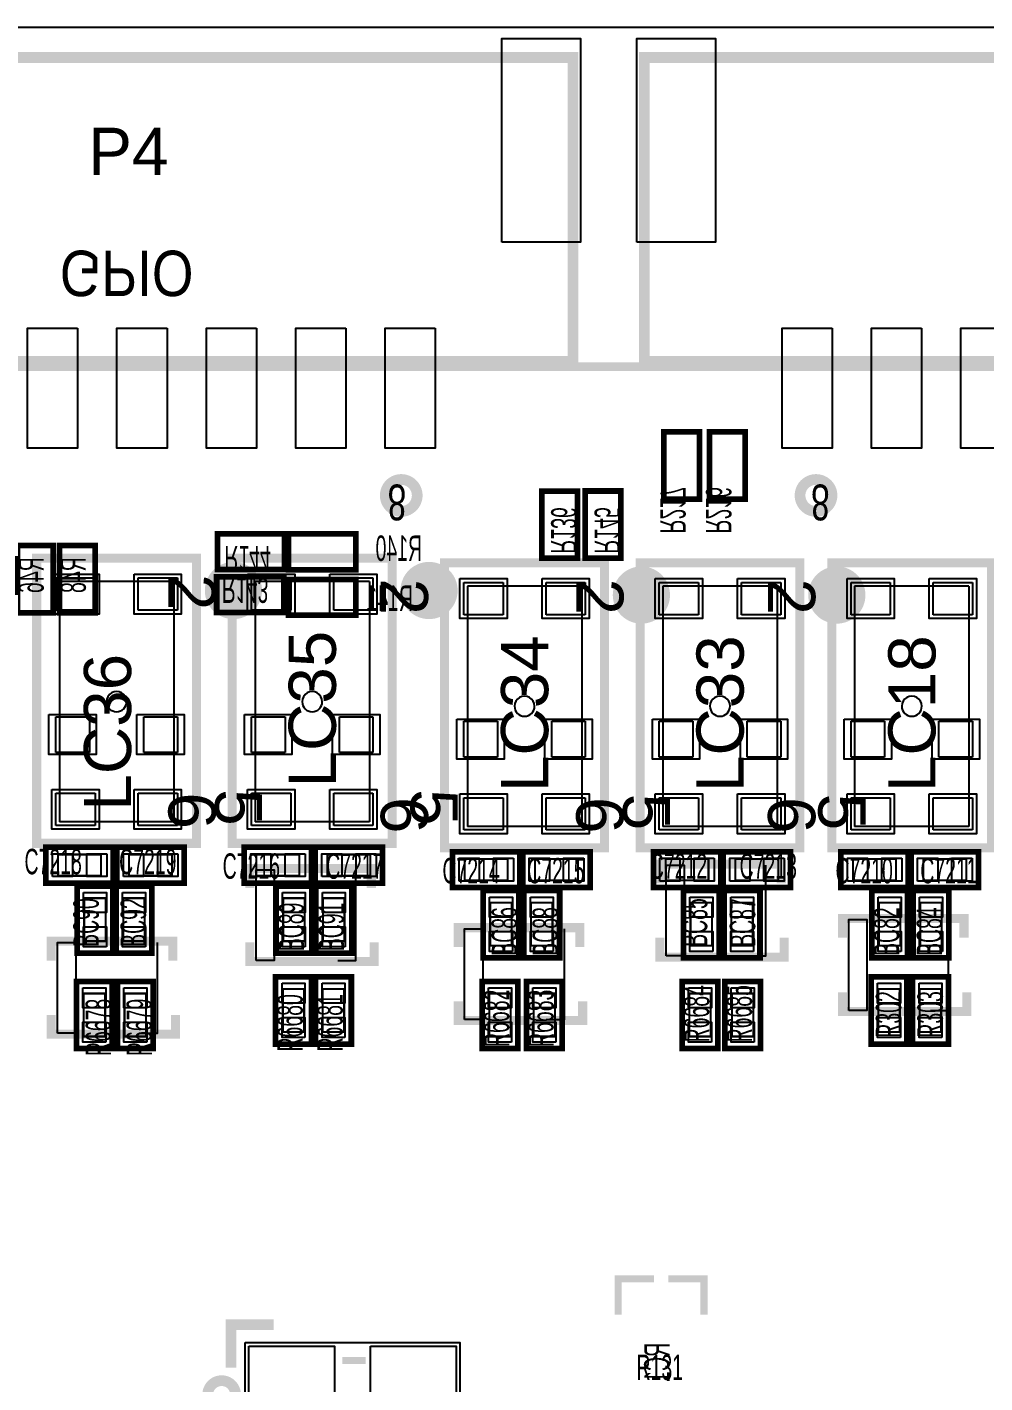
# Model space of a CAD drawing. Extents: x -3.1 to 73.5, y -0.1 to 42.
# Drawn here: x 29.83 to 43.22, y 23.04 to 42 of the extents above; entities that cross this region are included whole.
import ezdxf

# ---------------------------------------------------------------- set-up
doc = ezdxf.new("R2010")
doc.units = 0
for name, color, linetype in [('BG_OUTLINE', 7, 'CONTINUOUS'), ('PG_ASSEMBLY_TOP', 111, 'CONTINUOUS'), ('PG_SILKSCREEN_BOTTOM', 140, 'CONTINUOUS'), ('PG_SILKSCREEN_TOP', 254, 'CONTINUOUS'), ('PIN_TOP', 141, 'CONTINUOUS'), ('RD_SILKSCREEN_BOTTOM', 80, 'CONTINUOUS'), ('RD_SILKSCREEN_TOP', 230, 'CONTINUOUS')]:
    doc.layers.add(name, color=color, linetype=linetype)

msp = doc.modelspace()

# ---------------------------------------------------------------- linework, layer by layer
at = {"layer": 'BG_OUTLINE'}
msp.add_lwpolyline([(8.1534, 41.9989), (65.78854, 41.9989, -0.414214), (73.40854, 34.3789), (73.40854, 7.62, -0.414214), (65.78854, 0), (7.62, 0, -0.414214), (0, 7.62), (0, 34.3789, -0.414214), (7.62, 41.9989), (8.1534, 41.9989)], format="xyb", dxfattribs=at)
msp.add_lwpolyline([(8.1534, 41.9989), (65.78854, 41.9989, -0.414214), (73.40854, 34.3789), (73.40854, 7.62, -0.414214), (65.78854, 0), (7.62, 0, -0.414214), (0, 7.62), (0, 34.3789, -0.414214), (7.62, 41.9989)], format="xyb", close=True, dxfattribs=at)
msp.add_lwpolyline([(8.1534, 41.9989), (65.78854, 41.9989, -0.414214), (73.40854, 34.3789), (73.40854, 7.62, -0.414214), (65.78854, 0), (7.62, 0, -0.414214), (0, 7.62), (0, 34.3789, -0.414214), (7.62, 41.9989)], format="xyb", close=True, dxfattribs=at)
msp.add_lwpolyline([(8.1534, 41.9989), (65.78854, 41.9989, -0.414214), (73.40854, 34.3789), (73.40854, 7.62, -0.414214), (65.78854, 0), (7.62, 0, -0.414214), (0, 7.62), (0, 34.3789, -0.414214), (7.62, 41.9989)], format="xyb", close=True, dxfattribs=at)
at = {"layer": 'PG_ASSEMBLY_TOP'}
for points in [[(30.226991, 33.845246), (30.226991, 34.295334)], [(30.226991, 34.295334), (30.776901, 34.295334)], [(31.877, 34.245347), (30.277105, 34.245347)], [(30.277105, 34.245347), (30.277105, 30.88513)], [(30.776901, 34.295334), (30.776901, 33.845246)], [(31.377103, 33.845246), (31.377103, 34.295334)], [(31.377103, 34.295334), (31.927013, 34.295334)], [(31.877, 34.245347), (31.877, 30.88513)], [(31.927013, 34.295334), (31.927013, 33.845246)], [(32.962571, 33.845246), (32.962571, 34.295334)], [(32.962571, 34.295334), (33.512481, 34.295334)], [(34.61258, 34.245347), (33.012685, 34.245347)], [(33.012685, 34.245347), (33.012685, 30.88513)], [(33.512481, 34.295334), (33.512481, 33.845246)], [(34.112683, 33.845246), (34.112683, 34.295334)], [(34.112683, 34.295334), (34.662593, 34.295334)], [(34.61258, 34.245347), (34.61258, 30.88513)], [(34.662593, 34.295334), (34.662593, 33.845246)], [(35.931831, 33.781746), (35.931831, 34.231834)], [(35.931831, 34.231834), (36.481741, 34.231834)], [(37.58184, 34.181847), (35.981945, 34.181847)], [(35.981945, 34.181847), (35.981945, 30.82163)], [(36.481741, 34.231834), (36.481741, 33.781746)], [(37.081943, 33.781746), (37.081943, 34.231834)], [(37.081943, 34.231834), (37.631853, 34.231834)], [(37.58184, 34.181847), (37.58184, 30.82163)], [(37.631853, 34.231834), (37.631853, 33.781746)], [(38.664871, 33.781746), (38.664871, 34.231834)], [(38.664871, 34.231834), (39.214781, 34.231834)], [(40.31488, 34.181847), (38.714985, 34.181847)], [(38.714985, 34.181847), (38.714985, 30.82163)], [(39.214781, 34.231834), (39.214781, 33.781746)], [(39.814983, 33.781746), (39.814983, 34.231834)], [(39.814983, 34.231834), (40.364893, 34.231834)], [(40.31488, 34.181847), (40.31488, 30.82163)], [(40.364893, 34.231834), (40.364893, 33.781746)], [(41.347111, 33.781746), (41.347111, 34.231834)], [(41.347111, 34.231834), (41.897021, 34.231834)], [(42.99712, 34.181847), (41.397225, 34.181847)], [(41.397225, 34.181847), (41.397225, 30.82163)], [(41.897021, 34.231834), (41.897021, 33.781746)], [(42.497223, 33.781746), (42.497223, 34.231834)], [(42.497223, 34.231834), (43.047133, 34.231834)], [(42.99712, 34.181847), (42.99712, 30.82163)], [(43.047133, 34.231834), (43.047133, 33.781746)], [(30.776901, 33.845246), (30.226991, 33.845246)], [(31.927013, 33.845246), (31.377103, 33.845246)], [(33.512481, 33.845246), (32.962571, 33.845246)], [(34.662593, 33.845246), (34.112683, 33.845246)], [(36.481741, 33.781746), (35.931831, 33.781746)], [(37.631853, 33.781746), (37.081943, 33.781746)], [(39.214781, 33.781746), (38.664871, 33.781746)], [(40.364893, 33.781746), (39.814983, 33.781746)], [(41.897021, 33.781746), (41.347111, 33.781746)], [(43.047133, 33.781746), (42.497223, 33.781746)], [(30.226991, 31.855131), (30.226991, 32.355231)], [(30.226991, 32.355231), (30.696891, 32.355231)], [(30.696891, 32.355231), (30.696891, 31.855131)], [(31.456909, 31.855131), (31.456909, 32.355231)], [(31.456909, 32.355231), (31.927013, 32.355231)], [(31.927013, 32.355231), (31.927013, 31.855131)], [(32.962571, 31.855131), (32.962571, 32.355231)], [(32.962571, 32.355231), (33.432471, 32.355231)], [(33.432471, 32.355231), (33.432471, 31.855131)], [(34.192489, 31.855131), (34.192489, 32.355231)], [(34.192489, 32.355231), (34.662593, 32.355231)], [(34.662593, 32.355231), (34.662593, 31.855131)], [(35.931831, 31.791631), (35.931831, 32.291731)], [(35.931831, 32.291731), (36.401731, 32.291731)], [(36.401731, 32.291731), (36.401731, 31.791631)], [(37.161749, 31.791631), (37.161749, 32.291731)], [(37.161749, 32.291731), (37.631853, 32.291731)], [(37.631853, 32.291731), (37.631853, 31.791631)], [(38.664871, 31.791631), (38.664871, 32.291731)], [(38.664871, 32.291731), (39.134771, 32.291731)], [(39.134771, 32.291731), (39.134771, 31.791631)], [(39.894789, 31.791631), (39.894789, 32.291731)], [(39.894789, 32.291731), (40.364893, 32.291731)], [(40.364893, 32.291731), (40.364893, 31.791631)], [(41.347111, 31.791631), (41.347111, 32.291731)], [(41.347111, 32.291731), (41.817011, 32.291731)], [(41.817011, 32.291731), (41.817011, 31.791631)], [(42.577029, 31.791631), (42.577029, 32.291731)], [(42.577029, 32.291731), (43.047133, 32.291731)], [(43.047133, 32.291731), (43.047133, 31.791631)], [(30.696891, 31.855131), (30.226991, 31.855131)], [(31.927013, 31.855131), (31.456909, 31.855131)], [(33.432471, 31.855131), (32.962571, 31.855131)], [(34.662593, 31.855131), (34.192489, 31.855131)], [(36.401731, 31.791631), (35.931831, 31.791631)], [(37.631853, 31.791631), (37.161749, 31.791631)], [(39.134771, 31.791631), (38.664871, 31.791631)], [(40.364893, 31.791631), (39.894789, 31.791631)], [(41.817011, 31.791631), (41.347111, 31.791631)], [(43.047133, 31.791631), (42.577029, 31.791631)], [(30.226991, 30.835143), (30.226991, 31.285129)], [(30.226991, 31.285129), (30.776901, 31.285129)], [(30.776901, 31.285129), (30.776901, 30.835143)], [(31.377103, 30.835143), (31.377103, 31.285129)], [(31.377103, 31.285129), (31.927013, 31.285129)], [(31.927013, 31.285129), (31.927013, 30.835143)], [(32.962571, 30.835143), (32.962571, 31.285129)], [(32.962571, 31.285129), (33.512481, 31.285129)], [(33.512481, 31.285129), (33.512481, 30.835143)], [(34.112683, 30.835143), (34.112683, 31.285129)], [(34.112683, 31.285129), (34.662593, 31.285129)], [(34.662593, 31.285129), (34.662593, 30.835143)], [(35.931831, 30.771643), (35.931831, 31.221629)], [(35.931831, 31.221629), (36.481741, 31.221629)], [(36.481741, 31.221629), (36.481741, 30.771643)], [(37.081943, 30.771643), (37.081943, 31.221629)], [(37.081943, 31.221629), (37.631853, 31.221629)], [(37.631853, 31.221629), (37.631853, 30.771643)], [(38.664871, 30.771643), (38.664871, 31.221629)], [(38.664871, 31.221629), (39.214781, 31.221629)], [(39.214781, 31.221629), (39.214781, 30.771643)], [(39.814983, 30.771643), (39.814983, 31.221629)], [(39.814983, 31.221629), (40.364893, 31.221629)], [(40.364893, 31.221629), (40.364893, 30.771643)], [(41.347111, 30.771643), (41.347111, 31.221629)], [(41.347111, 31.221629), (41.897021, 31.221629)], [(41.897021, 31.221629), (41.897021, 30.771643)], [(42.497223, 30.771643), (42.497223, 31.221629)], [(42.497223, 31.221629), (43.047133, 31.221629)], [(43.047133, 31.221629), (43.047133, 30.771643)], [(30.776901, 30.835143), (30.226991, 30.835143)], [(31.877, 30.88513), (30.277105, 30.88513)], [(31.927013, 30.835143), (31.377103, 30.835143)], [(33.512481, 30.835143), (32.962571, 30.835143)], [(34.61258, 30.88513), (33.012685, 30.88513)], [(34.662593, 30.835143), (34.112683, 30.835143)], [(36.481741, 30.771643), (35.931831, 30.771643)], [(37.58184, 30.82163), (35.981945, 30.82163)], [(37.631853, 30.771643), (37.081943, 30.771643)], [(39.214781, 30.771643), (38.664871, 30.771643)], [(40.31488, 30.82163), (38.714985, 30.82163)], [(40.364893, 30.771643), (39.814983, 30.771643)], [(41.897021, 30.771643), (41.347111, 30.771643)], [(42.99712, 30.82163), (41.397225, 30.82163)], [(43.047133, 30.771643), (42.497223, 30.771643)]]:
    msp.add_lwpolyline(points, dxfattribs=at)
for points in [[(31.217565, 32.565213, 1.000039), (30.936438, 32.565213, 0.999961), (31.217565, 32.565213)], [(33.953145, 32.565213, 1.000039), (33.672018, 32.565213, 0.999961), (33.953145, 32.565213)], [(36.922405, 32.501713, 1.000039), (36.641278, 32.501713, 0.999961), (36.922405, 32.501713)], [(39.655445, 32.501713, 1.000039), (39.374318, 32.501713, 0.999961), (39.655445, 32.501713)], [(42.337685, 32.501713, 1.000039), (42.056558, 32.501713, 0.999961), (42.337685, 32.501713)]]:
    msp.add_lwpolyline(points, format="xyb", dxfattribs=at)
at = {"layer": 'PG_ASSEMBLY_TOP', "const_width": 0.029997}
for points in [[(30.858739, 30.429352), (30.258741, 30.429352), (30.258741, 30.129328), (30.858739, 30.129328), (30.858739, 30.429352)], [(31.251881, 30.129328), (31.851879, 30.129328), (31.851879, 30.429352), (31.251881, 30.429352), (31.251881, 30.129328)], [(33.632419, 30.429352), (33.032421, 30.429352), (33.032421, 30.129328), (33.632419, 30.129328), (33.632419, 30.429352)], [(34.025561, 30.129328), (34.625559, 30.129328), (34.625559, 30.429352), (34.025561, 30.429352), (34.025561, 30.129328)], [(36.545799, 30.365852), (35.945801, 30.365852), (35.945801, 30.065828), (36.545799, 30.065828), (36.545799, 30.365852)], [(36.928781, 30.065828), (37.528779, 30.065828), (37.528779, 30.365852), (36.928781, 30.365852), (36.928781, 30.065828)], [(39.355039, 30.365852), (38.755041, 30.365852), (38.755041, 30.065828), (39.355039, 30.065828), (39.355039, 30.365852)], [(39.730401, 30.065828), (40.330399, 30.065828), (40.330399, 30.365852), (39.730401, 30.365852), (39.730401, 30.065828)], [(41.976319, 30.365852), (41.376321, 30.365852), (41.376321, 30.065828), (41.976319, 30.065828), (41.976319, 30.365852)], [(42.359301, 30.065828), (42.959299, 30.065828), (42.959299, 30.365852), (42.359301, 30.365852), (42.359301, 30.065828)], [(30.924652, 29.217341), (30.924652, 29.817339), (30.624628, 29.817339), (30.624628, 29.217341), (30.924652, 29.217341)], [(31.470752, 29.217341), (31.470752, 29.817339), (31.170728, 29.817339), (31.170728, 29.217341), (31.470752, 29.217341)], [(33.705952, 29.217341), (33.705952, 29.817339), (33.405928, 29.817339), (33.405928, 29.217341), (33.705952, 29.217341)], [(34.264752, 29.217341), (34.264752, 29.817339), (33.964728, 29.817339), (33.964728, 29.217341), (34.264752, 29.217341)], [(36.601552, 29.153841), (36.601552, 29.753839), (36.301528, 29.753839), (36.301528, 29.153841), (36.601552, 29.153841)], [(37.173052, 29.153841), (37.173052, 29.753839), (36.873028, 29.753839), (36.873028, 29.153841), (37.173052, 29.153841)], [(39.403172, 29.153841), (39.403172, 29.753839), (39.103148, 29.753839), (39.103148, 29.153841), (39.403172, 29.153841)], [(39.974672, 29.153841), (39.974672, 29.753839), (39.674648, 29.753839), (39.674648, 29.153841), (39.974672, 29.153841)], [(42.037152, 29.153841), (42.037152, 29.753839), (41.737128, 29.753839), (41.737128, 29.153841), (42.037152, 29.153841)], [(42.616272, 29.153841), (42.616272, 29.753839), (42.316248, 29.753839), (42.316248, 29.153841), (42.616272, 29.153841)], [(30.617008, 28.483839), (30.617008, 27.883841), (30.917032, 27.883841), (30.917032, 28.483839), (30.617008, 28.483839)], [(31.188508, 28.483839), (31.188508, 27.883841), (31.488532, 27.883841), (31.488532, 28.483839), (31.188508, 28.483839)], [(33.400848, 28.547339), (33.400848, 27.947341), (33.700872, 27.947341), (33.700872, 28.547339), (33.400848, 28.547339)], [(33.959648, 28.547339), (33.959648, 27.947341), (34.259672, 27.947341), (34.259672, 28.547339), (33.959648, 28.547339)], [(36.288828, 28.483839), (36.288828, 27.883841), (36.588852, 27.883841), (36.588852, 28.483839), (36.288828, 28.483839)], [(36.908588, 28.483839), (36.908588, 27.883841), (37.208612, 27.883841), (37.208612, 28.483839), (36.908588, 28.483839)], [(39.085368, 28.483839), (39.085368, 27.883841), (39.385392, 27.883841), (39.385392, 28.483839), (39.085368, 28.483839)], [(39.682268, 28.483839), (39.682268, 27.883841), (39.982292, 27.883841), (39.982292, 28.483839), (39.682268, 28.483839)], [(41.729508, 28.547339), (41.729508, 27.947341), (42.029532, 27.947341), (42.029532, 28.547339), (41.729508, 28.547339)], [(42.308628, 28.547339), (42.308628, 27.947341), (42.608652, 27.947341), (42.608652, 28.547339), (42.308628, 28.547339)]]:
    msp.add_lwpolyline(points, dxfattribs=at)
at = {"layer": 'PG_ASSEMBLY_TOP'}
msp.add_lwpolyline([(32.875601, 23.602747), (35.875798, 23.602747), (35.875798, 19.902932), (32.875601, 19.902932)], close=True, dxfattribs=at)
at = {"layer": 'PG_SILKSCREEN_BOTTOM'}
for points, const_width in [([(24.157661, 41.57439), (37.457659, 41.57439), (37.457659, 37.324386), (24.157661, 37.324386), (24.157661, 41.57439)], 0.150012), ([(38.457861, 41.57439), (51.757859, 41.57439), (51.757859, 37.324386), (38.457861, 37.324386), (38.457861, 41.57439)], 0.150012), ([(57.303594, 37.249557), (7.123608, 37.249557), (7.123608, 3.969563), (57.563588, 3.969563), (57.563588, 8.909558), (60.5536, 8.909558), (60.5536, 32.439559), (57.303594, 32.439559), (57.303594, 37.249557)], 0.11999), ([(39.228852, 36.337342), (39.228852, 35.397338), (38.728828, 35.397338), (38.728828, 36.337342), (39.228852, 36.337342), (39.228852, 36.057332)], 0.08001), ([(38.728828, 36.247349), (38.728828, 36.337342), (38.818845, 36.337342)], 0.08001), ([(39.138835, 36.337342), (39.228852, 36.337342), (39.228852, 36.247349)], 0.08001), ([(39.868932, 36.337342), (39.868932, 35.397338), (39.368908, 35.397338), (39.368908, 36.337342), (39.868932, 36.337342), (39.868932, 36.057332)], 0.08001), ([(39.368908, 36.247349), (39.368908, 36.337342), (39.458925, 36.337342)], 0.08001), ([(39.778915, 36.337342), (39.868932, 36.337342), (39.868932, 36.247349)], 0.08001), ([(37.521972, 35.511334), (37.521972, 34.57133), (37.021948, 34.57133), (37.021948, 35.511334), (37.521972, 35.511334), (37.521972, 35.231324)], 0.08001), ([(37.021948, 35.421341), (37.021948, 35.511334), (37.111965, 35.511334)], 0.08001), ([(37.431955, 35.511334), (37.521972, 35.511334), (37.521972, 35.421341)], 0.08001), ([(38.129032, 35.511842), (38.129032, 34.571838), (37.629008, 34.571838), (37.629008, 35.511842), (38.129032, 35.511842), (38.129032, 35.231832)], 0.08001), ([(37.629008, 35.421849), (37.629008, 35.511842), (37.719025, 35.511842)], 0.08001), ([(38.039015, 35.511842), (38.129032, 35.511842), (38.129032, 35.421849)], 0.08001), ([(38.818845, 35.397338), (38.728828, 35.397338), (38.728828, 35.487331)], 0.08001), ([(39.228852, 35.487331), (39.228852, 35.397338), (39.138835, 35.397338)], 0.08001), ([(39.458925, 35.397338), (39.368908, 35.397338), (39.368908, 35.487331)], 0.08001), ([(39.868932, 35.487331), (39.868932, 35.397338), (39.778915, 35.397338)], 0.08001), ([(33.426756, 34.412428), (32.486752, 34.412428), (32.486752, 34.912452), (33.426756, 34.912452), (33.426756, 34.412428), (33.146746, 34.412428)], 0.08001), ([(32.486752, 34.822435), (32.486752, 34.912452), (32.576745, 34.912452)], 0.08001), ([(33.336763, 34.912452), (33.426756, 34.912452), (33.426756, 34.822435)], 0.08001), ([(33.482178, 34.910852), (34.422182, 34.910852), (34.422182, 34.410828), (33.482178, 34.410828), (33.482178, 34.910852), (33.762188, 34.910852)], 0.08001), ([(33.482178, 34.820835), (33.482178, 34.910852), (33.572171, 34.910852)], 0.08001), ([(34.332189, 34.910852), (34.422182, 34.910852), (34.422182, 34.820835)], 0.08001), ([(30.188992, 34.749842), (30.188992, 33.809838), (29.688968, 33.809838), (29.688968, 34.749842), (30.188992, 34.749842), (30.188992, 34.469832)], 0.08001), ([(30.098975, 34.749842), (30.188992, 34.749842), (30.188992, 34.659849)], 0.08001), ([(30.778272, 34.749842), (30.778272, 33.809838), (30.278248, 33.809838), (30.278248, 34.749842), (30.778272, 34.749842), (30.778272, 34.469832)], 0.08001), ([(30.278248, 34.659849), (30.278248, 34.749842), (30.368265, 34.749842)], 0.08001), ([(30.688255, 34.749842), (30.778272, 34.749842), (30.778272, 34.659849)], 0.08001), ([(37.111965, 34.57133), (37.021948, 34.57133), (37.021948, 34.661323)], 0.08001), ([(37.521972, 34.661323), (37.521972, 34.57133), (37.431955, 34.57133)], 0.08001), ([(37.719025, 34.571838), (37.629008, 34.571838), (37.629008, 34.661831)], 0.08001), ([(38.129032, 34.661831), (38.129032, 34.571838), (38.039015, 34.571838)], 0.08001), ([(32.576745, 34.412428), (32.486752, 34.412428), (32.486752, 34.502446)], 0.08001), ([(33.426756, 34.502446), (33.426756, 34.412428), (33.336763, 34.412428)], 0.08001), ([(33.572171, 34.410828), (33.482178, 34.410828), (33.482178, 34.500845)], 0.08001), ([(34.422182, 34.500845), (34.422182, 34.410828), (34.332189, 34.410828)], 0.08001), ([(33.416596, 33.811997), (32.476592, 33.811997), (32.476592, 34.312022), (33.416596, 34.312022), (33.416596, 33.811997), (33.136586, 33.811997)], 0.08001), ([(32.476592, 34.222004), (32.476592, 34.312022), (32.566585, 34.312022)], 0.08001), ([(33.326603, 34.312022), (33.416596, 34.312022), (33.416596, 34.222004)], 0.08001), ([(33.482178, 34.275852), (34.422182, 34.275852), (34.422182, 33.775828), (33.482178, 33.775828), (33.482178, 34.275852), (33.762188, 34.275852)], 0.08001), ([(33.482178, 34.185835), (33.482178, 34.275852), (33.572171, 34.275852)], 0.08001), ([(34.332189, 34.275852), (34.422182, 34.275852), (34.422182, 34.185835)], 0.08001), ([(30.188992, 33.899831), (30.188992, 33.809838), (30.098975, 33.809838)], 0.08001), ([(30.368265, 33.809838), (30.278248, 33.809838), (30.278248, 33.899831)], 0.08001), ([(30.778272, 33.899831), (30.778272, 33.809838), (30.688255, 33.809838)], 0.08001), ([(32.566585, 33.811997), (32.476592, 33.811997), (32.476592, 33.902015)], 0.08001), ([(33.416596, 33.902015), (33.416596, 33.811997), (33.326603, 33.811997)], 0.08001), ([(33.572171, 33.775828), (33.482178, 33.775828), (33.482178, 33.865845)], 0.08001), ([(34.422182, 33.865845), (34.422182, 33.775828), (34.332189, 33.775828)], 0.08001), ([(38.672491, 30.02534), (38.672491, 30.294351), (40.372309, 30.294351), (40.372309, 30.02534)], 0.127), ([(32.939711, 29.96184), (32.939711, 30.230851), (34.639529, 30.230851), (34.639529, 29.96184)], 0.127), ([(41.227731, 29.26334), (41.227731, 29.532351), (42.927549, 29.532351), (42.927549, 29.26334)], 0.127), ([(35.855631, 29.13634), (35.855631, 29.405351), (37.555449, 29.405351), (37.555449, 29.13634)], 0.127), ([(30.163491, 28.94584), (30.163491, 29.214851), (31.863309, 29.214851), (31.863309, 28.94584)], 0.127), ([(32.939711, 29.19984), (32.939711, 28.930829), (34.67862, 28.930829), (34.67862, 29.19984)], 0.127), ([(38.672491, 29.26334), (38.672491, 28.994329), (40.4114, 28.994329), (40.4114, 29.26334)], 0.127), ([(41.227731, 28.50134), (41.227731, 28.232329), (42.96664, 28.232329), (42.96664, 28.50134)], 0.127), ([(35.855631, 28.37434), (35.855631, 28.105329), (37.59454, 28.105329), (37.59454, 28.37434)], 0.127), ([(30.163491, 28.18384), (30.163491, 27.914829), (31.9024, 27.914829), (31.9024, 28.18384)], 0.127), ([(38.59182, 24.49383), (38.091821, 24.49383), (38.091821, 23.993831)], 0.1), ([(39.291819, 23.993831), (39.291819, 24.49383), (38.79182, 24.49383)], 0.1)]:
    msp.add_lwpolyline(points, dxfattribs=dict(at, const_width=const_width))
at = {"layer": 'PG_SILKSCREEN_BOTTOM', "const_width": 0.150089}
msp.add_lwpolyline([(41.08135, 35.449383, 0.999987), (40.634361, 35.449383, 1.000013), (41.08135, 35.449383)], format="xyb", dxfattribs=at)
at = {"layer": 'PG_SILKSCREEN_BOTTOM'}
for points in [[(33.02762, 28.94584), (33.02762, 30.21584), (33.28162, 30.21584), (33.28162, 28.94584)], [(38.7604, 29.00934), (38.7604, 30.27934), (39.0144, 30.27934), (39.0144, 29.00934)], [(35.94354, 28.12034), (35.94354, 29.39034), (36.19754, 29.39034), (36.19754, 28.12034)], [(41.31564, 28.24734), (41.31564, 29.51734), (41.56964, 29.51734), (41.56964, 28.24734)], [(30.2514, 27.92984), (30.2514, 29.19984), (30.5054, 29.19984), (30.5054, 27.92984)]]:
    msp.add_lwpolyline(points, close=True, dxfattribs=at)
for points in [[(34.17062, 28.94584), (34.42462, 28.94584), (34.42462, 30.21584)], [(39.9034, 29.00934), (40.1574, 29.00934), (40.1574, 30.27934)], [(37.08654, 28.12034), (37.34054, 28.12034), (37.34054, 29.39034)], [(42.45864, 28.24734), (42.71264, 28.24734), (42.71264, 29.51734)], [(31.3944, 27.92984), (31.6484, 27.92984), (31.6484, 29.19984)]]:
    msp.add_lwpolyline(points, dxfattribs=at)
at = {"layer": 'PG_SILKSCREEN_TOP'}
for points, const_width in [([(37.457659, 41.57439), (24.157661, 41.57439), (24.157661, 37.324386), (37.457659, 37.324386), (37.457659, 41.57439)], 0.150012), ([(51.757859, 41.57439), (38.457861, 41.57439), (38.457861, 37.324386), (51.757859, 37.324386), (51.757859, 41.57439)], 0.150012), ([(29.9593, 34.01314), (29.9593, 30.58414), (32.1945, 30.58414), (32.1945, 34.57194), (29.9593, 34.57194), (29.9593, 34.01314)], 0.127), ([(32.69488, 34.01314), (32.69488, 30.58414), (34.93008, 30.58414), (34.93008, 34.57194), (32.69488, 34.57194), (32.69488, 34.01314)], 0.127), ([(35.66414, 33.94964), (35.66414, 30.52064), (37.89934, 30.52064), (37.89934, 34.50844), (35.66414, 34.50844), (35.66414, 33.94964)], 0.127), ([(38.39718, 33.94964), (38.39718, 30.52064), (40.63238, 30.52064), (40.63238, 34.50844), (38.39718, 34.50844), (38.39718, 33.94964)], 0.127), ([(41.07942, 33.94964), (41.07942, 30.52064), (43.31462, 30.52064), (43.31462, 34.50844), (41.07942, 34.50844), (41.07942, 33.94964)], 0.127), ([(30.088738, 30.029328), (31.028742, 30.029328), (31.028742, 30.529352), (30.088738, 30.529352), (30.088738, 30.029328), (30.368748, 30.029328)], 0.08001), ([(30.178731, 30.529352), (30.088738, 30.529352), (30.088738, 30.439335)], 0.08001), ([(31.028742, 30.439335), (31.028742, 30.529352), (30.938749, 30.529352)], 0.08001), ([(32.021882, 30.529352), (31.081878, 30.529352), (31.081878, 30.029328), (32.021882, 30.029328), (32.021882, 30.529352), (31.741872, 30.529352)], 0.08001), ([(31.171871, 30.529352), (31.081878, 30.529352), (31.081878, 30.439335)], 0.08001), ([(32.021882, 30.439335), (32.021882, 30.529352), (31.931889, 30.529352)], 0.08001), ([(32.862418, 30.029328), (33.802422, 30.029328), (33.802422, 30.529352), (32.862418, 30.529352), (32.862418, 30.029328), (33.142428, 30.029328)], 0.08001), ([(32.952411, 30.529352), (32.862418, 30.529352), (32.862418, 30.439335)], 0.08001), ([(33.802422, 30.439335), (33.802422, 30.529352), (33.712429, 30.529352)], 0.08001), ([(34.795562, 30.529352), (33.855558, 30.529352), (33.855558, 30.029328), (34.795562, 30.029328), (34.795562, 30.529352), (34.515552, 30.529352)], 0.08001), ([(33.945551, 30.529352), (33.855558, 30.529352), (33.855558, 30.439335)], 0.08001), ([(34.795562, 30.439335), (34.795562, 30.529352), (34.705569, 30.529352)], 0.08001), ([(35.775798, 29.965828), (36.715802, 29.965828), (36.715802, 30.465852), (35.775798, 30.465852), (35.775798, 29.965828), (36.055808, 29.965828)], 0.08001), ([(35.865791, 30.465852), (35.775798, 30.465852), (35.775798, 30.375835)], 0.08001), ([(36.715802, 30.375835), (36.715802, 30.465852), (36.625809, 30.465852)], 0.08001), ([(37.698782, 30.465852), (36.758778, 30.465852), (36.758778, 29.965828), (37.698782, 29.965828), (37.698782, 30.465852), (37.418772, 30.465852)], 0.08001), ([(36.848771, 30.465852), (36.758778, 30.465852), (36.758778, 30.375835)], 0.08001), ([(37.698782, 30.375835), (37.698782, 30.465852), (37.608789, 30.465852)], 0.08001), ([(38.585038, 29.965828), (39.525042, 29.965828), (39.525042, 30.465852), (38.585038, 30.465852), (38.585038, 29.965828), (38.865048, 29.965828)], 0.08001), ([(38.675031, 30.465852), (38.585038, 30.465852), (38.585038, 30.375835)], 0.08001), ([(39.525042, 30.375835), (39.525042, 30.465852), (39.435049, 30.465852)], 0.08001), ([(40.500402, 30.465852), (39.560398, 30.465852), (39.560398, 29.965828), (40.500402, 29.965828), (40.500402, 30.465852), (40.220392, 30.465852)], 0.08001), ([(39.650391, 30.465852), (39.560398, 30.465852), (39.560398, 30.375835)], 0.08001), ([(40.500402, 30.375835), (40.500402, 30.465852), (40.410409, 30.465852)], 0.08001), ([(41.206318, 29.965828), (42.146322, 29.965828), (42.146322, 30.465852), (41.206318, 30.465852), (41.206318, 29.965828), (41.486328, 29.965828)], 0.08001), ([(41.296311, 30.465852), (41.206318, 30.465852), (41.206318, 30.375835)], 0.08001), ([(42.146322, 30.375835), (42.146322, 30.465852), (42.056329, 30.465852)], 0.08001), ([(43.129302, 30.465852), (42.189298, 30.465852), (42.189298, 29.965828), (43.129302, 29.965828), (43.129302, 30.465852), (42.849292, 30.465852)], 0.08001), ([(42.279291, 30.465852), (42.189298, 30.465852), (42.189298, 30.375835)], 0.08001), ([(43.129302, 30.375835), (43.129302, 30.465852), (43.039309, 30.465852)], 0.08001), ([(30.088738, 30.119345), (30.088738, 30.029328), (30.178731, 30.029328)], 0.08001), ([(30.938749, 30.029328), (31.028742, 30.029328), (31.028742, 30.119345)], 0.08001), ([(31.081878, 30.119345), (31.081878, 30.029328), (31.171871, 30.029328)], 0.08001), ([(31.931889, 30.029328), (32.021882, 30.029328), (32.021882, 30.119345)], 0.08001), ([(32.862418, 30.119345), (32.862418, 30.029328), (32.952411, 30.029328)], 0.08001), ([(33.712429, 30.029328), (33.802422, 30.029328), (33.802422, 30.119345)], 0.08001), ([(33.855558, 30.119345), (33.855558, 30.029328), (33.945551, 30.029328)], 0.08001), ([(34.705569, 30.029328), (34.795562, 30.029328), (34.795562, 30.119345)], 0.08001), ([(30.524628, 29.987342), (30.524628, 29.047338), (31.024652, 29.047338), (31.024652, 29.987342), (30.524628, 29.987342), (30.524628, 29.707332)], 0.08001), ([(30.614645, 29.987342), (30.524628, 29.987342), (30.524628, 29.897349)], 0.08001), ([(31.024652, 29.897349), (31.024652, 29.987342), (30.934635, 29.987342)], 0.08001), ([(31.070728, 29.987342), (31.070728, 29.047338), (31.570752, 29.047338), (31.570752, 29.987342), (31.070728, 29.987342), (31.070728, 29.707332)], 0.08001), ([(31.160745, 29.987342), (31.070728, 29.987342), (31.070728, 29.897349)], 0.08001), ([(31.570752, 29.897349), (31.570752, 29.987342), (31.480735, 29.987342)], 0.08001), ([(33.305928, 29.987342), (33.305928, 29.047338), (33.805952, 29.047338), (33.805952, 29.987342), (33.305928, 29.987342), (33.305928, 29.707332)], 0.08001), ([(33.395945, 29.987342), (33.305928, 29.987342), (33.305928, 29.897349)], 0.08001), ([(33.805952, 29.897349), (33.805952, 29.987342), (33.715935, 29.987342)], 0.08001), ([(33.864728, 29.987342), (33.864728, 29.047338), (34.364752, 29.047338), (34.364752, 29.987342), (33.864728, 29.987342), (33.864728, 29.707332)], 0.08001), ([(33.954745, 29.987342), (33.864728, 29.987342), (33.864728, 29.897349)], 0.08001), ([(34.364752, 29.897349), (34.364752, 29.987342), (34.274735, 29.987342)], 0.08001), ([(35.775798, 30.055845), (35.775798, 29.965828), (35.865791, 29.965828)], 0.08001), ([(36.201528, 29.923842), (36.201528, 28.983838), (36.701552, 28.983838), (36.701552, 29.923842), (36.201528, 29.923842), (36.201528, 29.643832)], 0.08001), ([(36.291545, 29.923842), (36.201528, 29.923842), (36.201528, 29.833849)], 0.08001), ([(36.701552, 29.833849), (36.701552, 29.923842), (36.611535, 29.923842)], 0.08001), ([(36.625809, 29.965828), (36.715802, 29.965828), (36.715802, 30.055845)], 0.08001), ([(36.758778, 30.055845), (36.758778, 29.965828), (36.848771, 29.965828)], 0.08001), ([(36.773028, 29.923842), (36.773028, 28.983838), (37.273052, 28.983838), (37.273052, 29.923842), (36.773028, 29.923842), (36.773028, 29.643832)], 0.08001), ([(36.863045, 29.923842), (36.773028, 29.923842), (36.773028, 29.833849)], 0.08001), ([(37.273052, 29.833849), (37.273052, 29.923842), (37.183035, 29.923842)], 0.08001), ([(37.608789, 29.965828), (37.698782, 29.965828), (37.698782, 30.055845)], 0.08001), ([(38.585038, 30.055845), (38.585038, 29.965828), (38.675031, 29.965828)], 0.08001), ([(39.003148, 29.923842), (39.003148, 28.983838), (39.503172, 28.983838), (39.503172, 29.923842), (39.003148, 29.923842), (39.003148, 29.643832)], 0.08001), ([(39.093165, 29.923842), (39.003148, 29.923842), (39.003148, 29.833849)], 0.08001), ([(39.503172, 29.833849), (39.503172, 29.923842), (39.413155, 29.923842)], 0.08001), ([(39.435049, 29.965828), (39.525042, 29.965828), (39.525042, 30.055845)], 0.08001), ([(39.560398, 30.055845), (39.560398, 29.965828), (39.650391, 29.965828)], 0.08001), ([(39.574648, 29.923842), (39.574648, 28.983838), (40.074672, 28.983838), (40.074672, 29.923842), (39.574648, 29.923842), (39.574648, 29.643832)], 0.08001), ([(39.664665, 29.923842), (39.574648, 29.923842), (39.574648, 29.833849)], 0.08001), ([(40.074672, 29.833849), (40.074672, 29.923842), (39.984655, 29.923842)], 0.08001), ([(40.410409, 29.965828), (40.500402, 29.965828), (40.500402, 30.055845)], 0.08001), ([(41.206318, 30.055845), (41.206318, 29.965828), (41.296311, 29.965828)], 0.08001), ([(41.637128, 29.923842), (41.637128, 28.983838), (42.137152, 28.983838), (42.137152, 29.923842), (41.637128, 29.923842), (41.637128, 29.643832)], 0.08001), ([(41.727145, 29.923842), (41.637128, 29.923842), (41.637128, 29.833849)], 0.08001), ([(42.137152, 29.833849), (42.137152, 29.923842), (42.047135, 29.923842)], 0.08001), ([(42.056329, 29.965828), (42.146322, 29.965828), (42.146322, 30.055845)], 0.08001), ([(42.189298, 30.055845), (42.189298, 29.965828), (42.279291, 29.965828)], 0.08001), ([(42.216248, 29.923842), (42.216248, 28.983838), (42.716272, 28.983838), (42.716272, 29.923842), (42.216248, 29.923842), (42.216248, 29.643832)], 0.08001), ([(42.306265, 29.923842), (42.216248, 29.923842), (42.216248, 29.833849)], 0.08001), ([(42.716272, 29.833849), (42.716272, 29.923842), (42.626255, 29.923842)], 0.08001), ([(43.039309, 29.965828), (43.129302, 29.965828), (43.129302, 30.055845)], 0.08001), ([(30.524628, 29.137331), (30.524628, 29.047338), (30.614645, 29.047338)], 0.08001), ([(30.934635, 29.047338), (31.024652, 29.047338), (31.024652, 29.137331)], 0.08001), ([(31.070728, 29.137331), (31.070728, 29.047338), (31.160745, 29.047338)], 0.08001), ([(31.480735, 29.047338), (31.570752, 29.047338), (31.570752, 29.137331)], 0.08001), ([(33.305928, 29.137331), (33.305928, 29.047338), (33.395945, 29.047338)], 0.08001), ([(33.715935, 29.047338), (33.805952, 29.047338), (33.805952, 29.137331)], 0.08001), ([(33.864728, 29.137331), (33.864728, 29.047338), (33.954745, 29.047338)], 0.08001), ([(34.274735, 29.047338), (34.364752, 29.047338), (34.364752, 29.137331)], 0.08001), ([(36.201528, 29.073831), (36.201528, 28.983838), (36.291545, 28.983838)], 0.08001), ([(36.611535, 28.983838), (36.701552, 28.983838), (36.701552, 29.073831)], 0.08001), ([(36.773028, 29.073831), (36.773028, 28.983838), (36.863045, 28.983838)], 0.08001), ([(37.183035, 28.983838), (37.273052, 28.983838), (37.273052, 29.073831)], 0.08001), ([(39.003148, 29.073831), (39.003148, 28.983838), (39.093165, 28.983838)], 0.08001), ([(39.413155, 28.983838), (39.503172, 28.983838), (39.503172, 29.073831)], 0.08001), ([(39.574648, 29.073831), (39.574648, 28.983838), (39.664665, 28.983838)], 0.08001), ([(39.984655, 28.983838), (40.074672, 28.983838), (40.074672, 29.073831)], 0.08001), ([(41.637128, 29.073831), (41.637128, 28.983838), (41.727145, 28.983838)], 0.08001), ([(42.047135, 28.983838), (42.137152, 28.983838), (42.137152, 29.073831)], 0.08001), ([(42.216248, 29.073831), (42.216248, 28.983838), (42.306265, 28.983838)], 0.08001), ([(42.626255, 28.983838), (42.716272, 28.983838), (42.716272, 29.073831)], 0.08001), ([(31.017032, 27.713838), (31.017032, 28.653842), (30.517008, 28.653842), (30.517008, 27.713838), (31.017032, 27.713838), (31.017032, 27.993848)], 0.08001), ([(30.607025, 28.653842), (30.517008, 28.653842), (30.517008, 28.563849)], 0.08001), ([(31.017032, 28.563849), (31.017032, 28.653842), (30.927015, 28.653842)], 0.08001), ([(31.588532, 27.713838), (31.588532, 28.653842), (31.088508, 28.653842), (31.088508, 27.713838), (31.588532, 27.713838), (31.588532, 27.993848)], 0.08001), ([(31.178525, 28.653842), (31.088508, 28.653842), (31.088508, 28.563849)], 0.08001), ([(31.588532, 28.563849), (31.588532, 28.653842), (31.498515, 28.653842)], 0.08001), ([(33.800872, 27.777338), (33.800872, 28.717342), (33.300848, 28.717342), (33.300848, 27.777338), (33.800872, 27.777338), (33.800872, 28.057348)], 0.08001), ([(33.390865, 28.717342), (33.300848, 28.717342), (33.300848, 28.627349)], 0.08001), ([(33.800872, 28.627349), (33.800872, 28.717342), (33.710855, 28.717342)], 0.08001), ([(34.359672, 27.777338), (34.359672, 28.717342), (33.859648, 28.717342), (33.859648, 27.777338), (34.359672, 27.777338), (34.359672, 28.057348)], 0.08001), ([(33.949665, 28.717342), (33.859648, 28.717342), (33.859648, 28.627349)], 0.08001), ([(34.359672, 28.627349), (34.359672, 28.717342), (34.269655, 28.717342)], 0.08001), ([(36.688852, 27.713838), (36.688852, 28.653842), (36.188828, 28.653842), (36.188828, 27.713838), (36.688852, 27.713838), (36.688852, 27.993848)], 0.08001), ([(36.278845, 28.653842), (36.188828, 28.653842), (36.188828, 28.563849)], 0.08001), ([(36.688852, 28.563849), (36.688852, 28.653842), (36.598835, 28.653842)], 0.08001), ([(37.308612, 27.713838), (37.308612, 28.653842), (36.808588, 28.653842), (36.808588, 27.713838), (37.308612, 27.713838), (37.308612, 27.993848)], 0.08001), ([(36.898605, 28.653842), (36.808588, 28.653842), (36.808588, 28.563849)], 0.08001), ([(37.308612, 28.563849), (37.308612, 28.653842), (37.218595, 28.653842)], 0.08001), ([(39.485392, 27.713838), (39.485392, 28.653842), (38.985368, 28.653842), (38.985368, 27.713838), (39.485392, 27.713838), (39.485392, 27.993848)], 0.08001), ([(39.075385, 28.653842), (38.985368, 28.653842), (38.985368, 28.563849)], 0.08001), ([(39.485392, 28.563849), (39.485392, 28.653842), (39.395375, 28.653842)], 0.08001), ([(40.082292, 27.713838), (40.082292, 28.653842), (39.582268, 28.653842), (39.582268, 27.713838), (40.082292, 27.713838), (40.082292, 27.993848)], 0.08001), ([(39.672285, 28.653842), (39.582268, 28.653842), (39.582268, 28.563849)], 0.08001), ([(40.082292, 28.563849), (40.082292, 28.653842), (39.992275, 28.653842)], 0.08001), ([(42.129532, 27.777338), (42.129532, 28.717342), (41.629508, 28.717342), (41.629508, 27.777338), (42.129532, 27.777338), (42.129532, 28.057348)], 0.08001), ([(41.719525, 28.717342), (41.629508, 28.717342), (41.629508, 28.627349)], 0.08001), ([(42.129532, 28.627349), (42.129532, 28.717342), (42.039515, 28.717342)], 0.08001), ([(42.708652, 27.777338), (42.708652, 28.717342), (42.208628, 28.717342), (42.208628, 27.777338), (42.708652, 27.777338), (42.708652, 28.057348)], 0.08001), ([(42.298645, 28.717342), (42.208628, 28.717342), (42.208628, 28.627349)], 0.08001), ([(42.708652, 28.627349), (42.708652, 28.717342), (42.618635, 28.717342)], 0.08001), ([(33.300848, 27.867331), (33.300848, 27.777338), (33.390865, 27.777338)], 0.08001), ([(33.710855, 27.777338), (33.800872, 27.777338), (33.800872, 27.867331)], 0.08001), ([(33.859648, 27.867331), (33.859648, 27.777338), (33.949665, 27.777338)], 0.08001), ([(34.269655, 27.777338), (34.359672, 27.777338), (34.359672, 27.867331)], 0.08001), ([(41.629508, 27.867331), (41.629508, 27.777338), (41.719525, 27.777338)], 0.08001), ([(42.039515, 27.777338), (42.129532, 27.777338), (42.129532, 27.867331)], 0.08001), ([(42.208628, 27.867331), (42.208628, 27.777338), (42.298645, 27.777338)], 0.08001), ([(42.618635, 27.777338), (42.708652, 27.777338), (42.708652, 27.867331)], 0.08001), ([(30.517008, 27.803831), (30.517008, 27.713838), (30.607025, 27.713838)], 0.08001), ([(30.927015, 27.713838), (31.017032, 27.713838), (31.017032, 27.803831)], 0.08001), ([(31.088508, 27.803831), (31.088508, 27.713838), (31.178525, 27.713838)], 0.08001), ([(31.498515, 27.713838), (31.588532, 27.713838), (31.588532, 27.803831)], 0.08001), ([(36.188828, 27.803831), (36.188828, 27.713838), (36.278845, 27.713838)], 0.08001), ([(36.598835, 27.713838), (36.688852, 27.713838), (36.688852, 27.803831)], 0.08001), ([(36.808588, 27.803831), (36.808588, 27.713838), (36.898605, 27.713838)], 0.08001), ([(37.218595, 27.713838), (37.308612, 27.713838), (37.308612, 27.803831)], 0.08001), ([(38.985368, 27.803831), (38.985368, 27.713838), (39.075385, 27.713838)], 0.08001), ([(39.395375, 27.713838), (39.485392, 27.713838), (39.485392, 27.803831)], 0.08001), ([(39.582268, 27.803831), (39.582268, 27.713838), (39.672285, 27.713838)], 0.08001), ([(39.992275, 27.713838), (40.082292, 27.713838), (40.082292, 27.803831)], 0.08001), ([(33.275702, 23.852835), (32.675703, 23.852835), (32.675703, 23.252836)], 0.150012), ([(34.233206, 23.352735), (34.558097, 23.352735)], 0.100101)]:
    msp.add_lwpolyline(points, dxfattribs=dict(at, const_width=const_width))
for points, const_width in [([(35.281159, 35.449383, 0.999987), (34.83417, 35.449383, 1.000013), (35.281159, 35.449383)], 0.150089), ([(32.911085, 34.12015, 1.000013), (32.511111, 34.120125, 0.999987), (32.911085, 34.12015)], 0.399999), ([(35.646665, 34.12015, 1.000013), (35.246691, 34.120125, 0.999987), (35.646665, 34.12015)], 0.399999), ([(38.615925, 34.05665, 1.000013), (38.215951, 34.056625, 0.999987), (38.615925, 34.05665)], 0.399999), ([(41.348965, 34.05665, 1.000013), (40.948991, 34.056625, 0.999987), (41.348965, 34.05665)], 0.399999), ([(32.740727, 22.875519, 1), (32.351548, 22.875519, 1), (32.740727, 22.875519)], 0.150089)]:
    msp.add_lwpolyline(points, format="xyb", dxfattribs=dict(at, const_width=const_width))
at = {"layer": 'PIN_TOP'}
for points in [[(36.46264, 38.989356), (36.46264, 41.839363), (37.562638, 41.839363), (37.562638, 38.989356)], [(38.352857, 38.989356), (38.352857, 41.839363), (39.452855, 41.839363), (39.452855, 38.989356)], [(30.532667, 37.789383), (30.532667, 36.109377), (29.832668, 36.109377), (29.832668, 37.789383)], [(31.782652, 37.789383), (31.782652, 36.109377), (31.082653, 36.109377), (31.082653, 37.789383)], [(33.032662, 37.789383), (33.032662, 36.109377), (32.332663, 36.109377), (32.332663, 37.789383)], [(34.282647, 37.789383), (34.282647, 36.109377), (33.582648, 36.109377), (33.582648, 37.789383)], [(35.532657, 37.789383), (35.532657, 36.109377), (34.832658, 36.109377), (34.832658, 37.789383)], [(41.082862, 37.789383), (41.082862, 36.109377), (40.382863, 36.109377), (40.382863, 37.789383)], [(42.332872, 37.789383), (42.332872, 36.109377), (41.632873, 36.109377), (41.632873, 37.789383)], [(43.582857, 37.789383), (43.582857, 36.109377), (42.882858, 36.109377), (42.882858, 37.789383)], [(30.171898, 34.349741), (30.832298, 34.349741), (30.832298, 33.790941), (30.171898, 33.790941)], [(31.321807, 34.349741), (31.982207, 34.349741), (31.982207, 33.790941), (31.321807, 33.790941)], [(32.907478, 34.349741), (33.567878, 34.349741), (33.567878, 33.790941), (32.907478, 33.790941)], [(34.057387, 34.349741), (34.717787, 34.349741), (34.717787, 33.790941), (34.057387, 33.790941)], [(35.876738, 34.286241), (36.537138, 34.286241), (36.537138, 33.727441), (35.876738, 33.727441)], [(37.026647, 34.286241), (37.687047, 34.286241), (37.687047, 33.727441), (37.026647, 33.727441)], [(38.609778, 34.286241), (39.270178, 34.286241), (39.270178, 33.727441), (38.609778, 33.727441)], [(39.759687, 34.286241), (40.420087, 34.286241), (40.420087, 33.727441), (39.759687, 33.727441)], [(41.292018, 34.286241), (41.952418, 34.286241), (41.952418, 33.727441), (41.292018, 33.727441)], [(42.441927, 34.286241), (43.102327, 34.286241), (43.102327, 33.727441), (42.441927, 33.727441)], [(30.131791, 32.384543), (30.792191, 32.384543), (30.792191, 31.825743), (30.131791, 31.825743)], [(31.361888, 32.384543), (32.022288, 32.384543), (32.022288, 31.825743), (31.361888, 31.825743)], [(32.867371, 32.384543), (33.527771, 32.384543), (33.527771, 31.825743), (32.867371, 31.825743)], [(34.097468, 32.384543), (34.757868, 32.384543), (34.757868, 31.825743), (34.097468, 31.825743)], [(35.836631, 32.321043), (36.497031, 32.321043), (36.497031, 31.762243), (35.836631, 31.762243)], [(37.066728, 32.321043), (37.727128, 32.321043), (37.727128, 31.762243), (37.066728, 31.762243)], [(38.569671, 32.321043), (39.230071, 32.321043), (39.230071, 31.762243), (38.569671, 31.762243)], [(39.799768, 32.321043), (40.460168, 32.321043), (40.460168, 31.762243), (39.799768, 31.762243)], [(41.251911, 32.321043), (41.912311, 32.321043), (41.912311, 31.762243), (41.251911, 31.762243)], [(42.482008, 32.321043), (43.142408, 32.321043), (43.142408, 31.762243), (42.482008, 31.762243)], [(30.171898, 31.339536), (30.832298, 31.339536), (30.832298, 30.780736), (30.171898, 30.780736)], [(31.321807, 31.339536), (31.982207, 31.339536), (31.982207, 30.780736), (31.321807, 30.780736)], [(32.907478, 31.339536), (33.567878, 31.339536), (33.567878, 30.780736), (32.907478, 30.780736)], [(34.057387, 31.339536), (34.717787, 31.339536), (34.717787, 30.780736), (34.057387, 30.780736)], [(35.876738, 31.276036), (36.537138, 31.276036), (36.537138, 30.717236), (35.876738, 30.717236)], [(37.026647, 31.276036), (37.687047, 31.276036), (37.687047, 30.717236), (37.026647, 30.717236)], [(38.609778, 31.276036), (39.270178, 31.276036), (39.270178, 30.717236), (38.609778, 30.717236)], [(39.759687, 31.276036), (40.420087, 31.276036), (40.420087, 30.717236), (39.759687, 30.717236)], [(41.292018, 31.276036), (41.952418, 31.276036), (41.952418, 30.717236), (41.292018, 30.717236)], [(42.441927, 31.276036), (43.102327, 31.276036), (43.102327, 30.717236), (42.441927, 30.717236)], [(30.178731, 30.119345), (30.178731, 30.439335), (30.45874, 30.439335), (30.45874, 30.119345)], [(30.938749, 30.439335), (30.938749, 30.119345), (30.65874, 30.119345), (30.65874, 30.439335)], [(31.171871, 30.119345), (31.171871, 30.439335), (31.45188, 30.439335), (31.45188, 30.119345)], [(31.931889, 30.439335), (31.931889, 30.119345), (31.65188, 30.119345), (31.65188, 30.439335)], [(32.952411, 30.119345), (32.952411, 30.439335), (33.23242, 30.439335), (33.23242, 30.119345)], [(33.712429, 30.439335), (33.712429, 30.119345), (33.43242, 30.119345), (33.43242, 30.439335)], [(33.945551, 30.119345), (33.945551, 30.439335), (34.22556, 30.439335), (34.22556, 30.119345)], [(34.705569, 30.439335), (34.705569, 30.119345), (34.42556, 30.119345), (34.42556, 30.439335)], [(35.865791, 30.055845), (35.865791, 30.375835), (36.1458, 30.375835), (36.1458, 30.055845)], [(36.625809, 30.375835), (36.625809, 30.055845), (36.3458, 30.055845), (36.3458, 30.375835)], [(36.848771, 30.055845), (36.848771, 30.375835), (37.12878, 30.375835), (37.12878, 30.055845)], [(37.608789, 30.375835), (37.608789, 30.055845), (37.32878, 30.055845), (37.32878, 30.375835)], [(38.675031, 30.055845), (38.675031, 30.375835), (38.95504, 30.375835), (38.95504, 30.055845)], [(39.435049, 30.375835), (39.435049, 30.055845), (39.15504, 30.055845), (39.15504, 30.375835)], [(39.650391, 30.055845), (39.650391, 30.375835), (39.9304, 30.375835), (39.9304, 30.055845)], [(40.410409, 30.375835), (40.410409, 30.055845), (40.1304, 30.055845), (40.1304, 30.375835)], [(41.296311, 30.055845), (41.296311, 30.375835), (41.57632, 30.375835), (41.57632, 30.055845)], [(42.056329, 30.375835), (42.056329, 30.055845), (41.77632, 30.055845), (41.77632, 30.375835)], [(42.279291, 30.055845), (42.279291, 30.375835), (42.5593, 30.375835), (42.5593, 30.055845)], [(43.039309, 30.375835), (43.039309, 30.055845), (42.7593, 30.055845), (42.7593, 30.375835)], [(30.614645, 29.897349), (30.934635, 29.897349), (30.934635, 29.61734), (30.614645, 29.61734)], [(31.160745, 29.897349), (31.480735, 29.897349), (31.480735, 29.61734), (31.160745, 29.61734)], [(33.395945, 29.897349), (33.715935, 29.897349), (33.715935, 29.61734), (33.395945, 29.61734)], [(33.954745, 29.897349), (34.274735, 29.897349), (34.274735, 29.61734), (33.954745, 29.61734)], [(36.291545, 29.833849), (36.611535, 29.833849), (36.611535, 29.55384), (36.291545, 29.55384)], [(36.863045, 29.833849), (37.183035, 29.833849), (37.183035, 29.55384), (36.863045, 29.55384)], [(39.093165, 29.833849), (39.413155, 29.833849), (39.413155, 29.55384), (39.093165, 29.55384)], [(39.664665, 29.833849), (39.984655, 29.833849), (39.984655, 29.55384), (39.664665, 29.55384)], [(41.727145, 29.833849), (42.047135, 29.833849), (42.047135, 29.55384), (41.727145, 29.55384)], [(42.306265, 29.833849), (42.626255, 29.833849), (42.626255, 29.55384), (42.306265, 29.55384)], [(30.934635, 29.137331), (30.614645, 29.137331), (30.614645, 29.41734), (30.934635, 29.41734)], [(31.480735, 29.137331), (31.160745, 29.137331), (31.160745, 29.41734), (31.480735, 29.41734)], [(33.715935, 29.137331), (33.395945, 29.137331), (33.395945, 29.41734), (33.715935, 29.41734)], [(34.274735, 29.137331), (33.954745, 29.137331), (33.954745, 29.41734), (34.274735, 29.41734)], [(36.611535, 29.073831), (36.291545, 29.073831), (36.291545, 29.35384), (36.611535, 29.35384)], [(37.183035, 29.073831), (36.863045, 29.073831), (36.863045, 29.35384), (37.183035, 29.35384)], [(39.413155, 29.073831), (39.093165, 29.073831), (39.093165, 29.35384), (39.413155, 29.35384)], [(39.984655, 29.073831), (39.664665, 29.073831), (39.664665, 29.35384), (39.984655, 29.35384)], [(42.047135, 29.073831), (41.727145, 29.073831), (41.727145, 29.35384), (42.047135, 29.35384)], [(42.626255, 29.073831), (42.306265, 29.073831), (42.306265, 29.35384), (42.626255, 29.35384)], [(30.607025, 28.563849), (30.927015, 28.563849), (30.927015, 28.28384), (30.607025, 28.28384)], [(31.178525, 28.563849), (31.498515, 28.563849), (31.498515, 28.28384), (31.178525, 28.28384)], [(33.390865, 28.627349), (33.710855, 28.627349), (33.710855, 28.34734), (33.390865, 28.34734)], [(33.949665, 28.627349), (34.269655, 28.627349), (34.269655, 28.34734), (33.949665, 28.34734)], [(36.278845, 28.563849), (36.598835, 28.563849), (36.598835, 28.28384), (36.278845, 28.28384)], [(36.898605, 28.563849), (37.218595, 28.563849), (37.218595, 28.28384), (36.898605, 28.28384)], [(39.075385, 28.563849), (39.395375, 28.563849), (39.395375, 28.28384), (39.075385, 28.28384)], [(39.672285, 28.563849), (39.992275, 28.563849), (39.992275, 28.28384), (39.672285, 28.28384)], [(41.719525, 28.627349), (42.039515, 28.627349), (42.039515, 28.34734), (41.719525, 28.34734)], [(42.298645, 28.627349), (42.618635, 28.627349), (42.618635, 28.34734), (42.298645, 28.34734)], [(30.927015, 27.803831), (30.607025, 27.803831), (30.607025, 28.08384), (30.927015, 28.08384)], [(31.498515, 27.803831), (31.178525, 27.803831), (31.178525, 28.08384), (31.498515, 28.08384)], [(33.710855, 27.867331), (33.390865, 27.867331), (33.390865, 28.14734), (33.710855, 28.14734)], [(34.269655, 27.867331), (33.949665, 27.867331), (33.949665, 28.14734), (34.269655, 28.14734)], [(36.598835, 27.803831), (36.278845, 27.803831), (36.278845, 28.08384), (36.598835, 28.08384)], [(37.218595, 27.803831), (36.898605, 27.803831), (36.898605, 28.08384), (37.218595, 28.08384)], [(39.395375, 27.803831), (39.075385, 27.803831), (39.075385, 28.08384), (39.395375, 28.08384)], [(39.992275, 27.803831), (39.672285, 27.803831), (39.672285, 28.08384), (39.992275, 28.08384)], [(42.039515, 27.867331), (41.719525, 27.867331), (41.719525, 28.14734), (42.039515, 28.14734)], [(42.618635, 27.867331), (42.298645, 27.867331), (42.298645, 28.14734), (42.618635, 28.14734)], [(32.925842, 23.552937), (34.125738, 23.552937), (34.125738, 22.15294), (32.925842, 22.15294)], [(34.625661, 23.552937), (35.825557, 23.552937), (35.825557, 22.15294), (34.625661, 22.15294)]]:
    msp.add_lwpolyline(points, close=True, dxfattribs=at)

# ---------------------------------------------------------------- texts
at = {"layer": 'PG_SILKSCREEN_BOTTOM', "text_generation_flag": 2, "width": 0.699883}
msp.add_text('8', height=0.500101, rotation=180, dxfattribs=at).set_placement((34.867164, 35.601783))
at = {"layer": 'PG_SILKSCREEN_TOP'}
for s, height, rotation, width, p in [('8', 0.500101, 180, 0.699883, (41.048356, 35.601783)), ('2', 0.6604, 270, 1.038462, (31.80207, 34.35223)), ('2', 0.6604, 270, 1.038462, (34.77133, 34.28873)), ('2', 0.6604, 270, 1.038462, (37.50437, 34.28873)), ('2', 0.6604, 270, 1.038462, (40.18661, 34.28873)), ('5', 0.6604, 270, 1.038462, (32.45231, 31.341847)), ('5', 0.6604, 270, 1.038462, (35.18789, 31.341847)), ('6', 0.6604, 270, 1.038462, (31.80207, 31.296331)), ('6', 0.6604, 270, 1.038462, (34.77133, 31.232831)), ('6', 0.6604, 270, 1.038462, (37.50437, 31.232831)), ('5', 0.6604, 270, 1.038462, (38.15715, 31.278347)), ('6', 0.6604, 270, 1.038462, (40.18661, 31.232831)), ('5', 0.6604, 270, 1.038462, (40.89019, 31.278347))]:
    msp.add_text(s, height=height, rotation=rotation, dxfattribs=dict(at, width=width)).set_placement(p)
at = {"layer": 'RD_SILKSCREEN_BOTTOM', "text_generation_flag": 2}
for s, height, rotation, width, p in [('GPIO', 0.635, 180, 0.88, (30.283556, 38.87277)), ('R217', 0.3556, 270, 0.572143, (38.678841, 34.917329)), ('R216', 0.3556, 270, 0.572143, (39.318921, 34.917329)), ('R136', 0.3556, 270, 0.572143, (37.153418, 34.634576)), ('R145', 0.3556, 270, 0.572143, (37.760478, 34.635059)), ('R144', 0.3556, 180, 0.572143, (32.583679, 34.741917)), ('R46', 0.3556, 90, 0.572143, (30.057547, 34.584894)), ('R48', 0.3556, 90, 0.572143, (30.646827, 34.584869)), ('R143', 0.3556, 180, 0.572143, (32.548957, 34.303208)), ('RC1', 0.3556, 90, 0.572143, (38.810362, 23.598886))]:
    msp.add_text(s, height=height, rotation=rotation, dxfattribs=dict(at, width=width)).set_placement(p)
at = {"layer": 'RD_SILKSCREEN_BOTTOM', "text_generation_flag": 2, "width": 0.572143}
for s, p in [('R140', (35.34918, 34.53384)), ('R141', (35.22218, 33.83534))]:
    msp.add_text(s, height=0.3556, dxfattribs=at).set_placement(p)
at = {"layer": 'RD_SILKSCREEN_TOP'}
for s, height, width, p in [('P4', 0.6604, 1.038462, (30.68066, 39.93134)), ('C7218', 0.3556, 0.572143, (29.78912, 30.15234)), ('C7219', 0.3556, 0.572143, (31.11246, 30.15234)), ('C7216', 0.3556, 0.572143, (32.56026, 30.08884)), ('C7217', 0.3556, 0.572143, (34.00806, 30.08884)), ('C7214', 0.3556, 0.572143, (35.63366, 30.02534)), ('C7215', 0.3556, 0.572143, (36.81984, 30.02534)), ('C7212', 0.3556, 0.572143, (38.53434, 30.08884)), ('C7213', 0.3556, 0.572143, (39.7891, 30.08884)), ('C7210', 0.3556, 0.572143, (41.13022, 30.02534)), ('C7211', 0.3556, 0.572143, (42.3164, 30.02534)), ('R131', 0.3556, 0.572143, (38.348234, 23.079735))]:
    msp.add_text(s, height=height, dxfattribs=dict(at, width=width)).set_placement(p)
for s, height, width, p in [('LC35', 0.6604, 1.038462, (34.143975, 31.365139)), ('LC34', 0.6604, 1.038462, (37.113235, 31.301639)), ('LC33', 0.6604, 1.038462, (39.846275, 31.301639)), ('LC18', 0.6604, 1.038462, (42.528515, 31.301639)), ('LC36', 0.6604, 1.038462, (31.2801, 31.04134)), ('BC90', 0.3556, 0.572143, (30.82798, 29.13634)), ('BC92', 0.3556, 0.572143, (31.48838, 29.13634)), ('BC85', 0.3556, 0.572143, (39.33698, 29.13634)), ('BC87', 0.3556, 0.572143, (40.00754, 29.13634)), ('BC89', 0.3556, 0.572143, (33.698459, 29.075329)), ('BC91', 0.3556, 0.572143, (34.257259, 29.075329)), ('BC86', 0.3556, 0.572143, (36.677879, 29.011829)), ('BC88', 0.3556, 0.572143, (37.249379, 29.011829)), ('BC82', 0.3556, 0.572143, (42.02176, 29.00934)), ('BC84', 0.3556, 0.572143, (42.6212, 29.00934)), ('R6680', 0.3556, 0.572143, (33.680121, 27.673351)), ('R6681', 0.3556, 0.572143, (34.238921, 27.673351)), ('R6682', 0.3556, 0.572143, (36.568101, 27.736851)), ('R6683', 0.3556, 0.572143, (37.187861, 27.736851)), ('R6684', 0.3556, 0.572143, (39.364641, 27.800351)), ('R6685', 0.3556, 0.572143, (39.961541, 27.800351)), ('R302', 0.3556, 0.572143, (42.0497, 27.86634)), ('R303', 0.3556, 0.572143, (42.63136, 27.86634)), ('R6678', 0.3556, 0.572143, (31.000421, 27.609851)), ('R6679', 0.3556, 0.572143, (31.571921, 27.609851))]:
    msp.add_text(s, height=height, rotation=90, dxfattribs=dict(at, width=width)).set_placement(p)

doc.saveas('drawing.dxf')
